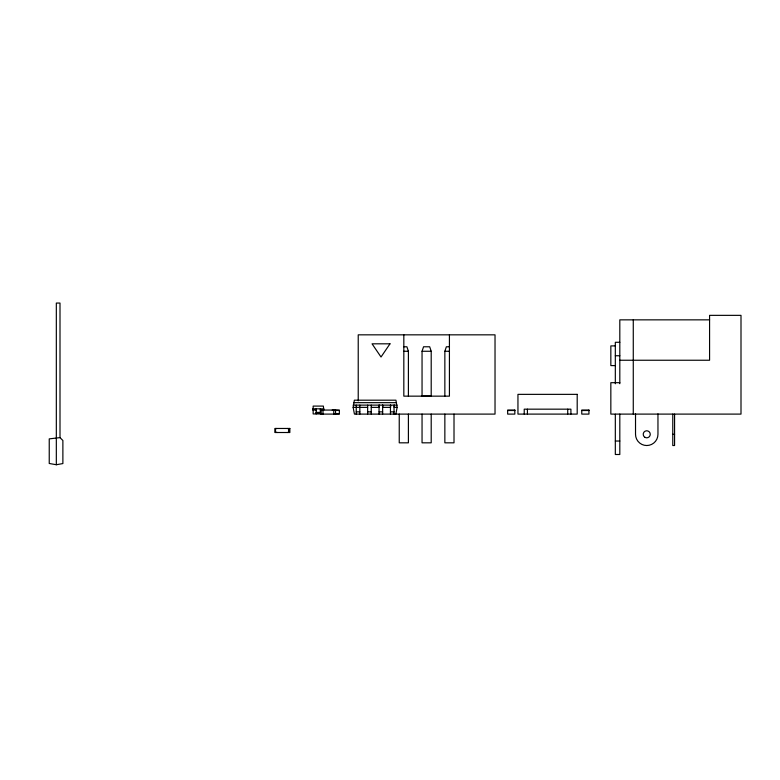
<?xml version="1.0" encoding="UTF-8"?>
<svg xmlns="http://www.w3.org/2000/svg" width="780" height="780" viewBox="0 0 780 780"><rect width="100%" height="100%" fill="white"/><g stroke="black" fill="none" stroke-linecap="round" stroke-linejoin="round"><path stroke-width="1.17" d="M323.349 413.936L313.16 413.936L313.16 406.087L323.349 406.087L323.817 410.007L320.346 410.007M395.86 414.102L397.137 407.375L395.928 400.189L354.364 400.189L353.145 407.375L354.432 414.102L495.027 414.102L495.027 334.834L358.225 334.834L358.225 400.891M422.048 396.152L422.048 351.263L423.56 346.778L429.692 346.778L431.203 351.263L431.203 396.152M444.853 396.152L444.853 351.263L446.365 346.778L449.426 346.778M56.326 464.734L62.878 463.564L62.878 440.495L60.002 437.619L60.002 303.059L56.326 303.059L56.326 464.734L49.237 463.476L49.237 438.877L60.002 437.619M709.576 319.849L619.808 319.849L619.808 383.711M619.808 342.284L615.322 342.284L615.322 383.77M615.322 345.901L610.837 345.901L610.837 365.596L615.322 365.596M403.825 346.778L406.897 346.778L408.398 351.263L408.398 396.152M403.825 351.263L408.398 351.263M422.048 351.263L431.203 351.263M444.853 351.263L449.426 351.263M615.322 355.748L619.808 355.748M619.808 360.243L709.576 360.243L709.576 315.354L741 315.354L741 414.102L610.837 414.102L610.837 382.688L619.808 382.688M421.444 396.055L431.379 396.055M353.759 402.656L396.532 402.656M353.145 405.122L397.137 405.122M353.145 407.375L367.643 407.375M371.241 407.375L379.226 407.375L379.226 405.122M397.137 407.375L394.222 407.375L394.222 405.122M312.702 408.827L323.817 408.827M312.702 410.007L316.173 410.007M339.358 410.514L332.183 410.065M507.663 410.514L514.839 410.514M581.763 410.514L588.949 410.514M356.245 411.86L359.834 411.86M367.643 411.86L371.241 411.86M379.051 411.86L382.639 411.86M390.448 411.86L394.036 411.86M316.173 412.396L320.346 412.396M316.173 412.756L320.346 412.756M334.571 413.654L339.358 413.654M320.736 414.102L339.358 414.102L339.358 410.065L321.194 410.065L321.194 414.102M275.408 428.912L276.754 428.464M275.408 432.061L277.28 432.51M672.779 434.304L674.573 434.304M615.322 441.031L619.808 441.031M674.573 414.102L674.573 445.526L672.779 445.526L672.779 414.102M657.959 413.887L657.959 434.304A11.222 11.222 0 0 1 646.737 445.526A11.222 11.222 0 0 1 635.524 434.304L635.524 413.887M633.272 319.849L633.272 414.102M619.808 414.102L619.808 454.496L615.322 454.496L615.322 414.229M570.911 414.102L570.911 409.168L524.228 409.168L524.228 414.102M567.723 409.168L567.723 414.102M527.417 409.168L527.417 414.102M454.009 414.102L454.009 442.825L444.853 442.825L444.853 414.102M449.426 334.834L449.426 396.152L403.825 396.152L403.825 334.834M431.203 414.102L431.203 442.825L422.048 442.825L422.048 414.102M408.398 414.102L408.398 442.825L399.243 442.825L399.243 414.102M394.036 405.122L394.036 414.102M390.624 405.122L390.624 407.375L382.814 407.375L382.814 405.122M390.448 405.122L390.448 414.102M382.639 405.122L382.639 414.102M379.051 405.122L379.051 414.102M371.241 405.122L371.241 414.102M367.643 405.122L367.643 414.102M359.834 405.122L359.834 414.102M356.245 405.122L356.245 414.102M335.556 410.065L335.556 414.102M333.762 410.065L333.762 414.102M322.988 410.065L322.988 414.102M320.346 408.827L320.346 413.936M316.173 408.827L316.173 413.936M289.399 428.912L289.399 432.061L287.527 432.51M289.322 428.464L289.322 432.51M288.873 432.061L288.873 428.912L287.527 428.464M275.486 428.464L275.486 432.51M390 343.814L381.02 357.006L372.05 343.814L390 343.814M577.2 394.358L517.949 394.358L517.949 414.102L577.2 414.102L577.2 394.358M514.839 410.065L507.663 410.065L507.663 414.102L514.839 414.102L514.839 410.065M588.949 410.065L581.763 410.065L581.763 414.102L588.949 414.102L588.949 410.065M289.848 428.464L274.96 428.464L274.96 432.51L289.848 432.51L289.848 428.464M644.982 437.356A3.53 3.53 0 0 0 650.267 434.304A3.53 3.53 0 0 0 644.982 431.243A3.53 3.53 0 0 0 644.982 437.356"/></g></svg>
